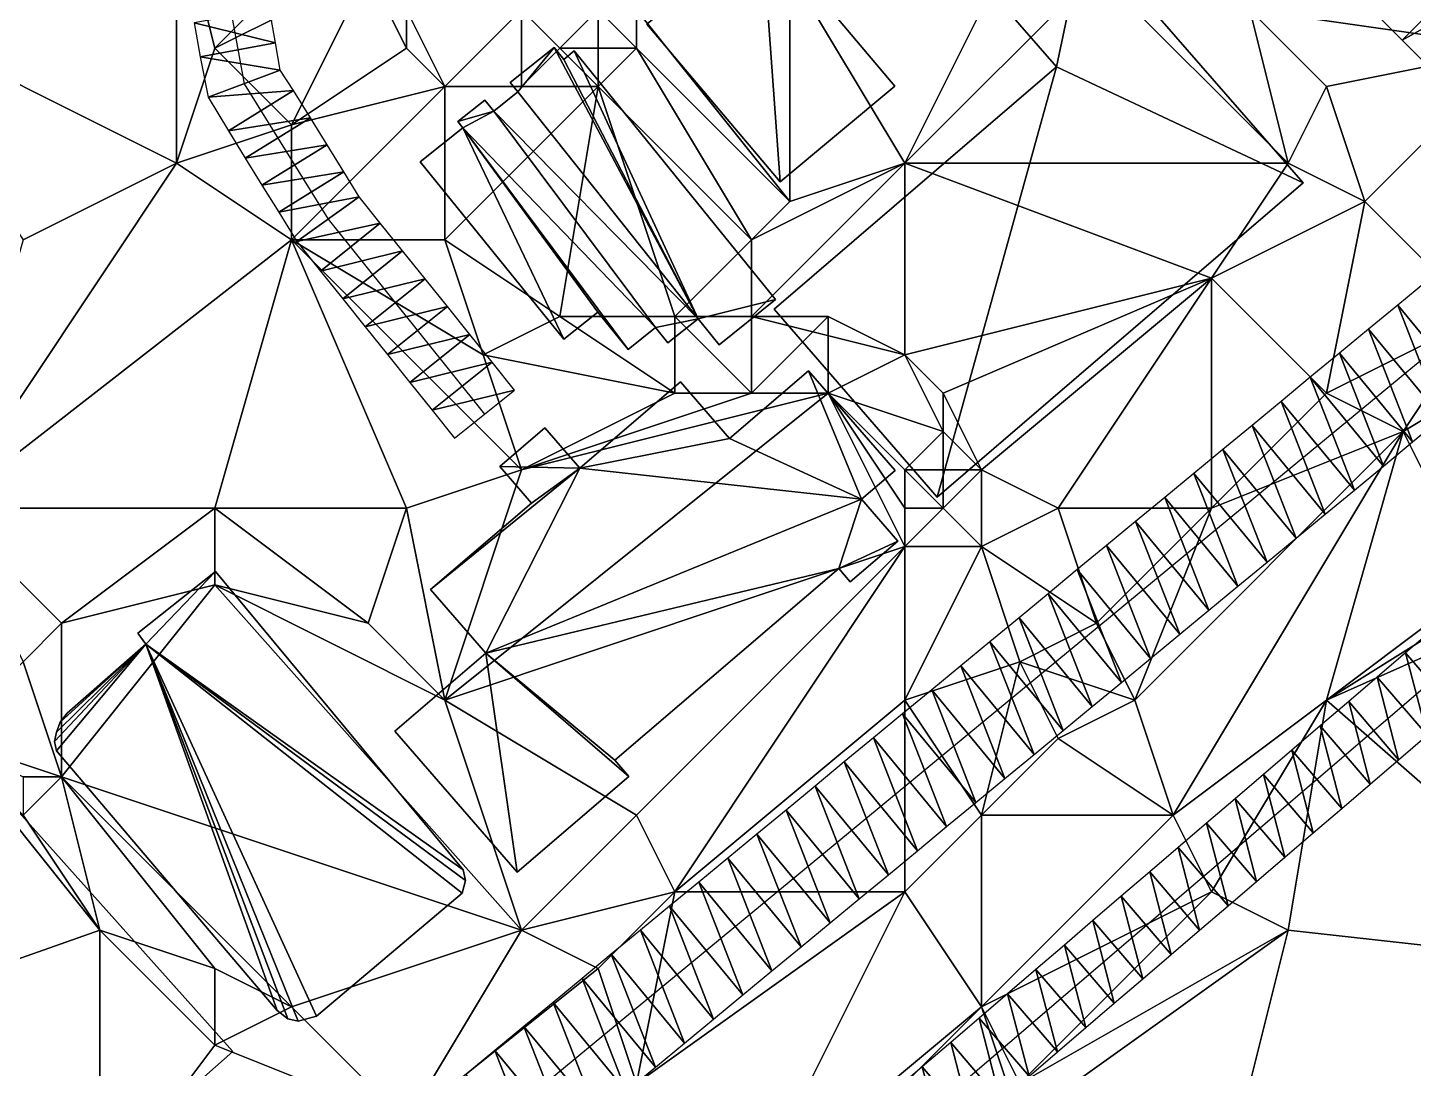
# Model space of a CAD drawing. Header units: metres. Extents: x -1103 to 901, y -902 to 905.
# Drawn here: x -559.8 to -487.5, y 138.8 to 193.1 of the extents above; entities that cross this region are included whole.
import ezdxf

# ---------------------------------------------------------------- set-up
doc = ezdxf.new("R2010")
doc.units = ezdxf.units.M
for name, color, linetype in [('OSM_BUILDING_FOOTPRINTS', 7, 'CONTINUOUS'), ('OSM_BUILDING_ROOFS', 1, 'CONTINUOUS'), ('OSM_BUILDING_WALLS', 8, 'CONTINUOUS'), ('OSM_ROAD_AXES', 2, 'CONTINUOUS'), ('OSM_ROAD_SURFACE', 9, 'CONTINUOUS'), ('OSM_TERRAIN', 3, 'CONTINUOUS')]:
    doc.layers.add(name, color=color, linetype=linetype)

msp = doc.modelspace()

# ---------------------------------------------------------------- linework, layer by layer
at = {"layer": 'OSM_BUILDING_FOOTPRINTS'}
for points in [[(-527.452, 193.253, 14.269), (-521.461, 198.241, 14.269), (-514.519, 190.024, 14.269), (-520.499, 185.025, 14.269), (-527.452, 193.253, 14.269)], [(-520.82, 178.379, 13.733), (-506.096, 191.02, 13.733), (-508.959, 194.315, 13.733), (-504.604, 198.053, 13.733), (-493.219, 184.97, 13.733), (-512.308, 168.581, 13.733), (-520.82, 178.379, 13.733)], [(-539.28, 186.076, 14.245), (-537.058, 187.845, 14.245), (-537.312, 188.166, 14.245), (-535.908, 189.294, 14.245), (-535.444, 188.708, 14.245), (-534.184, 189.714, 14.245), (-534.582, 190.201, 14.245), (-532.294, 192.026, 14.245), (-531.796, 191.406, 14.245), (-531.244, 191.86, 14.245), (-520.742, 178.888, 14.245), (-523.694, 176.521, 14.245), (-524.788, 177.881, 14.245), (-526.358, 176.632, 14.245), (-526.999, 177.428, 14.245), (-528.436, 176.278, 14.245), (-530.017, 178.224, 14.245), (-531.785, 176.82, 14.245), (-539.28, 186.076, 14.245)], [(-523.141, 171.644, 15.931), (-519.018, 175.172, 15.931), (-514.508, 169.974, 15.931), (-516.255, 168.47, 15.931), (-514.364, 166.292, 15.931), (-516.851, 164.168, 15.931), (-517.448, 164.865, 15.931), (-529.121, 154.856, 15.931), (-528.391, 154.016, 15.931), (-534.217, 149.017, 15.931), (-540.606, 156.371, 15.931), (-535.853, 160.452, 15.931), (-538.738, 163.77, 15.931), (-533.476, 168.271, 15.931), (-535.134, 170.184, 15.931), (-532.78, 172.197, 15.931), (-530.956, 170.096, 15.931), (-525.706, 174.597, 15.931), (-523.141, 171.644, 15.931)], [(-553.594, 160.917, 15.93), (-554.014, 161.492, 15.93), (-549.957, 164.71, 15.93), (-537.046, 149.15, 15.93), (-536.925, 148.586, 15.93), (-537.091, 147.933, 15.93), (-544.696, 141.508, 15.93), (-545.646, 141.243, 15.93), (-546.188, 141.364, 15.93), (-546.752, 141.807, 15.93), (-558.248, 155.354, 15.93), (-558.369, 155.829, 15.93), (-558.259, 156.316, 15.93), (-558.071, 156.847, 15.93), (-557.706, 157.322, 15.93), (-553.594, 160.917, 15.93)], [(-587.352, 132.904, 14.427), (-562.592, 154.779, 14.427), (-549.051, 139.661, 14.427), (-573.811, 117.786, 14.427), (-587.352, 132.904, 14.427)]]:
    msp.add_polyline3d(points, close=True, dxfattribs=at)
at = {"layer": 'OSM_BUILDING_ROOFS'}
for points in [[(-521.461, 198.241, 19.469), (-527.452, 193.253, 19.469), (-520.499, 185.025, 19.469)], [(-521.461, 198.241, 19.469), (-520.499, 185.025, 19.469), (-514.519, 190.024, 19.469)], [(-506.096, 191.02, 31.733), (-504.604, 198.053, 31.733), (-508.959, 194.315, 31.733)], [(-506.096, 191.02, 31.733), (-493.219, 184.97, 31.733), (-504.604, 198.053, 31.733)], [(-532.294, 192.026, 29.045), (-534.582, 190.201, 29.045), (-534.184, 189.714, 29.045)], [(-524.788, 177.881, 29.045), (-532.294, 192.026, 29.045), (-534.184, 189.714, 29.045)], [(-524.788, 177.881, 29.045), (-531.796, 191.406, 29.045), (-532.294, 192.026, 29.045)], [(-524.788, 177.881, 29.045), (-531.244, 191.86, 29.045), (-531.796, 191.406, 29.045)], [(-524.788, 177.881, 29.045), (-520.742, 178.888, 29.045), (-531.244, 191.86, 29.045)], [(-506.096, 191.02, 31.733), (-520.82, 178.379, 31.733), (-512.308, 168.581, 31.733)], [(-506.096, 191.02, 31.733), (-512.308, 168.581, 31.733), (-493.219, 184.97, 31.733)], [(-524.788, 177.881, 29.045), (-534.184, 189.714, 29.045), (-535.444, 188.708, 29.045)], [(-535.444, 188.708, 29.045), (-535.908, 189.294, 29.045), (-537.312, 188.166, 29.045)], [(-535.444, 188.708, 29.045), (-537.312, 188.166, 29.045), (-537.058, 187.845, 29.045)], [(-535.444, 188.708, 29.045), (-537.058, 187.845, 29.045), (-526.999, 177.428, 29.045)], [(-535.444, 188.708, 29.045), (-526.999, 177.428, 29.045), (-524.788, 177.881, 29.045)], [(-537.058, 187.845, 29.045), (-539.28, 186.076, 29.045), (-531.785, 176.82, 29.045)], [(-537.058, 187.845, 29.045), (-531.785, 176.82, 29.045), (-530.017, 178.224, 29.045)], [(-537.058, 187.845, 29.045), (-530.017, 178.224, 29.045), (-528.436, 176.278, 29.045)], [(-537.058, 187.845, 29.045), (-528.436, 176.278, 29.045), (-526.999, 177.428, 29.045)], [(-524.788, 177.881, 29.045), (-523.694, 176.521, 29.045), (-520.742, 178.888, 29.045)], [(-526.999, 177.428, 29.045), (-526.358, 176.632, 29.045), (-524.788, 177.881, 29.045)], [(-516.255, 168.47, 24.331), (-519.018, 175.172, 24.331), (-523.141, 171.644, 24.331)], [(-516.255, 168.47, 24.331), (-514.508, 169.974, 24.331), (-519.018, 175.172, 24.331)], [(-523.141, 171.644, 24.331), (-525.706, 174.597, 24.331), (-530.956, 170.096, 24.331)], [(-530.956, 170.096, 24.331), (-532.78, 172.197, 24.331), (-535.134, 170.184, 24.331)], [(-516.255, 168.47, 24.331), (-523.141, 171.644, 24.331), (-530.956, 170.096, 24.331)], [(-530.956, 170.096, 24.331), (-533.476, 168.271, 24.331), (-538.738, 163.77, 24.331)], [(-530.956, 170.096, 24.331), (-538.738, 163.77, 24.331), (-535.853, 160.452, 24.331)], [(-516.255, 168.47, 24.331), (-530.956, 170.096, 24.331), (-535.853, 160.452, 24.331)], [(-530.956, 170.096, 24.331), (-535.134, 170.184, 24.331), (-533.476, 168.271, 24.331)], [(-516.255, 168.47, 24.331), (-535.853, 160.452, 24.331), (-517.448, 164.865, 24.331)], [(-517.448, 164.865, 24.331), (-514.364, 166.292, 24.331), (-516.255, 168.47, 24.331)], [(-517.448, 164.865, 24.331), (-516.851, 164.168, 24.331), (-514.364, 166.292, 24.331)], [(-535.853, 160.452, 24.331), (-529.121, 154.856, 24.331), (-517.448, 164.865, 24.331)], [(-553.594, 160.917, 24.33), (-549.957, 164.71, 24.33), (-554.014, 161.492, 24.33)], [(-553.594, 160.917, 24.33), (-537.046, 149.15, 24.33), (-549.957, 164.71, 24.33)], [(-553.594, 160.917, 24.33), (-558.259, 156.316, 24.33), (-558.369, 155.829, 24.33)], [(-553.594, 160.917, 24.33), (-558.369, 155.829, 24.33), (-558.248, 155.354, 24.33)], [(-553.594, 160.917, 24.33), (-558.071, 156.847, 24.33), (-558.259, 156.316, 24.33)], [(-553.594, 160.917, 24.33), (-558.248, 155.354, 24.33), (-546.752, 141.807, 24.33)], [(-553.594, 160.917, 24.33), (-557.706, 157.322, 24.33), (-558.071, 156.847, 24.33)], [(-553.594, 160.917, 24.33), (-546.752, 141.807, 24.33), (-546.188, 141.364, 24.33)], [(-553.594, 160.917, 24.33), (-546.188, 141.364, 24.33), (-545.646, 141.243, 24.33)], [(-553.594, 160.917, 24.33), (-545.646, 141.243, 24.33), (-544.696, 141.508, 24.33)], [(-553.594, 160.917, 24.33), (-544.696, 141.508, 24.33), (-537.091, 147.933, 24.33)], [(-553.594, 160.917, 24.33), (-537.091, 147.933, 24.33), (-536.925, 148.586, 24.33)], [(-553.594, 160.917, 24.33), (-536.925, 148.586, 24.33), (-537.046, 149.15, 24.33)], [(-535.853, 160.452, 24.331), (-540.606, 156.371, 24.331), (-534.217, 149.017, 24.331)], [(-535.853, 160.452, 24.331), (-534.217, 149.017, 24.331), (-528.391, 154.016, 24.331)], [(-535.853, 160.452, 24.331), (-528.391, 154.016, 24.331), (-529.121, 154.856, 24.331)], [(-562.592, 154.779, 26.027), (-573.811, 117.786, 26.027), (-549.051, 139.661, 26.027)], [(-442.305, 147.392, 20.353), (-522.952, 78.196, 20.353), (-514.794, 68.818, 20.353)], [(-442.305, 147.392, 20.353), (-514.794, 68.818, 20.353), (-482.96, 96.123, 20.353)]]:
    msp.add_3dface(points, dxfattribs=at)
at = {"layer": 'OSM_BUILDING_WALLS'}
for points in [[(-514.519, 190.024, 14.269), (-521.461, 198.241, 14.269), (-521.461, 198.241, 19.469)], [(-514.519, 190.024, 14.269), (-521.461, 198.241, 19.469), (-514.519, 190.024, 19.469)], [(-493.219, 184.97, 13.733), (-504.604, 198.053, 13.733), (-504.604, 198.053, 31.733)], [(-493.219, 184.97, 13.733), (-504.604, 198.053, 31.733), (-493.219, 184.97, 31.733)], [(-508.959, 194.315, 13.733), (-506.096, 191.02, 13.733), (-506.096, 191.02, 31.733)], [(-508.959, 194.315, 13.733), (-506.096, 191.02, 31.733), (-508.959, 194.315, 31.733)], [(-527.452, 193.253, 14.269), (-520.499, 185.025, 14.269), (-520.499, 185.025, 19.469)], [(-527.452, 193.253, 14.269), (-520.499, 185.025, 19.469), (-527.452, 193.253, 19.469)], [(-532.294, 192.026, 14.245), (-534.582, 190.201, 14.245), (-534.582, 190.201, 29.045)], [(-532.294, 192.026, 14.245), (-534.582, 190.201, 29.045), (-532.294, 192.026, 29.045)], [(-531.796, 191.406, 14.245), (-532.294, 192.026, 14.245), (-532.294, 192.026, 29.045)], [(-531.796, 191.406, 14.245), (-532.294, 192.026, 29.045), (-531.796, 191.406, 29.045)], [(-531.244, 191.86, 14.245), (-531.796, 191.406, 14.245), (-531.796, 191.406, 29.045)], [(-531.244, 191.86, 14.245), (-531.796, 191.406, 29.045), (-531.244, 191.86, 29.045)], [(-520.742, 178.888, 14.245), (-531.244, 191.86, 14.245), (-531.244, 191.86, 29.045)], [(-520.742, 178.888, 14.245), (-531.244, 191.86, 29.045), (-520.742, 178.888, 29.045)], [(-506.096, 191.02, 13.733), (-520.82, 178.379, 13.733), (-520.82, 178.379, 31.733)], [(-506.096, 191.02, 13.733), (-520.82, 178.379, 31.733), (-506.096, 191.02, 31.733)], [(-534.582, 190.201, 14.245), (-534.184, 189.714, 14.245), (-534.184, 189.714, 29.045)], [(-534.582, 190.201, 14.245), (-534.184, 189.714, 29.045), (-534.582, 190.201, 29.045)], [(-534.184, 189.714, 14.245), (-535.444, 188.708, 14.245), (-535.444, 188.708, 29.045)], [(-534.184, 189.714, 14.245), (-535.444, 188.708, 29.045), (-534.184, 189.714, 29.045)], [(-520.499, 185.025, 14.269), (-514.519, 190.024, 14.269), (-514.519, 190.024, 19.469)], [(-520.499, 185.025, 14.269), (-514.519, 190.024, 19.469), (-520.499, 185.025, 19.469)], [(-535.908, 189.294, 14.245), (-537.312, 188.166, 14.245), (-537.312, 188.166, 29.045)], [(-535.908, 189.294, 14.245), (-537.312, 188.166, 29.045), (-535.908, 189.294, 29.045)], [(-535.444, 188.708, 14.245), (-535.908, 189.294, 14.245), (-535.908, 189.294, 29.045)], [(-535.444, 188.708, 14.245), (-535.908, 189.294, 29.045), (-535.444, 188.708, 29.045)], [(-537.312, 188.166, 14.245), (-537.058, 187.845, 14.245), (-537.058, 187.845, 29.045)], [(-537.312, 188.166, 14.245), (-537.058, 187.845, 29.045), (-537.312, 188.166, 29.045)], [(-537.058, 187.845, 14.245), (-539.28, 186.076, 14.245), (-539.28, 186.076, 29.045)], [(-537.058, 187.845, 14.245), (-539.28, 186.076, 29.045), (-537.058, 187.845, 29.045)], [(-539.28, 186.076, 14.245), (-531.785, 176.82, 14.245), (-531.785, 176.82, 29.045)], [(-539.28, 186.076, 14.245), (-531.785, 176.82, 29.045), (-539.28, 186.076, 29.045)], [(-512.308, 168.581, 13.733), (-493.219, 184.97, 13.733), (-493.219, 184.97, 31.733)], [(-512.308, 168.581, 13.733), (-493.219, 184.97, 31.733), (-512.308, 168.581, 31.733)], [(-523.694, 176.521, 14.245), (-520.742, 178.888, 14.245), (-520.742, 178.888, 29.045)], [(-523.694, 176.521, 14.245), (-520.742, 178.888, 29.045), (-523.694, 176.521, 29.045)], [(-531.785, 176.82, 14.245), (-530.017, 178.224, 14.245), (-530.017, 178.224, 29.045)], [(-531.785, 176.82, 14.245), (-530.017, 178.224, 29.045), (-531.785, 176.82, 29.045)], [(-530.017, 178.224, 14.245), (-528.436, 176.278, 14.245), (-528.436, 176.278, 29.045)], [(-530.017, 178.224, 14.245), (-528.436, 176.278, 29.045), (-530.017, 178.224, 29.045)], [(-526.358, 176.632, 14.245), (-524.788, 177.881, 14.245), (-524.788, 177.881, 29.045)], [(-526.358, 176.632, 14.245), (-524.788, 177.881, 29.045), (-526.358, 176.632, 29.045)], [(-524.788, 177.881, 14.245), (-523.694, 176.521, 14.245), (-523.694, 176.521, 29.045)], [(-524.788, 177.881, 14.245), (-523.694, 176.521, 29.045), (-524.788, 177.881, 29.045)], [(-520.82, 178.379, 13.733), (-512.308, 168.581, 13.733), (-512.308, 168.581, 31.733)], [(-520.82, 178.379, 13.733), (-512.308, 168.581, 31.733), (-520.82, 178.379, 31.733)], [(-528.436, 176.278, 14.245), (-526.999, 177.428, 14.245), (-526.999, 177.428, 29.045)], [(-528.436, 176.278, 14.245), (-526.999, 177.428, 29.045), (-528.436, 176.278, 29.045)], [(-526.999, 177.428, 14.245), (-526.358, 176.632, 14.245), (-526.358, 176.632, 29.045)], [(-526.999, 177.428, 14.245), (-526.358, 176.632, 29.045), (-526.999, 177.428, 29.045)], [(-519.018, 175.172, 15.931), (-523.141, 171.644, 15.931), (-523.141, 171.644, 24.331)], [(-519.018, 175.172, 15.931), (-523.141, 171.644, 24.331), (-519.018, 175.172, 24.331)], [(-514.508, 169.974, 15.931), (-519.018, 175.172, 15.931), (-519.018, 175.172, 24.331)], [(-514.508, 169.974, 15.931), (-519.018, 175.172, 24.331), (-514.508, 169.974, 24.331)], [(-525.706, 174.597, 15.931), (-530.956, 170.096, 15.931), (-530.956, 170.096, 24.331)], [(-525.706, 174.597, 15.931), (-530.956, 170.096, 24.331), (-525.706, 174.597, 24.331)], [(-523.141, 171.644, 15.931), (-525.706, 174.597, 15.931), (-525.706, 174.597, 24.331)], [(-523.141, 171.644, 15.931), (-525.706, 174.597, 24.331), (-523.141, 171.644, 24.331)], [(-532.78, 172.197, 15.931), (-535.134, 170.184, 15.931), (-535.134, 170.184, 24.331)], [(-532.78, 172.197, 15.931), (-535.134, 170.184, 24.331), (-532.78, 172.197, 24.331)], [(-530.956, 170.096, 15.931), (-532.78, 172.197, 15.931), (-532.78, 172.197, 24.331)], [(-530.956, 170.096, 15.931), (-532.78, 172.197, 24.331), (-530.956, 170.096, 24.331)], [(-535.134, 170.184, 15.931), (-533.476, 168.271, 15.931), (-533.476, 168.271, 24.331)], [(-535.134, 170.184, 15.931), (-533.476, 168.271, 24.331), (-535.134, 170.184, 24.331)], [(-516.255, 168.47, 15.931), (-514.508, 169.974, 15.931), (-514.508, 169.974, 24.331)], [(-516.255, 168.47, 15.931), (-514.508, 169.974, 24.331), (-516.255, 168.47, 24.331)], [(-514.364, 166.292, 15.931), (-516.255, 168.47, 15.931), (-516.255, 168.47, 24.331)], [(-514.364, 166.292, 15.931), (-516.255, 168.47, 24.331), (-514.364, 166.292, 24.331)], [(-533.476, 168.271, 15.931), (-538.738, 163.77, 15.931), (-538.738, 163.77, 24.331)], [(-533.476, 168.271, 15.931), (-538.738, 163.77, 24.331), (-533.476, 168.271, 24.331)], [(-516.851, 164.168, 15.931), (-514.364, 166.292, 15.931), (-514.364, 166.292, 24.331)], [(-516.851, 164.168, 15.931), (-514.364, 166.292, 24.331), (-516.851, 164.168, 24.331)], [(-529.121, 154.856, 15.931), (-517.448, 164.865, 15.931), (-517.448, 164.865, 24.331)], [(-529.121, 154.856, 15.931), (-517.448, 164.865, 24.331), (-529.121, 154.856, 24.331)], [(-517.448, 164.865, 15.931), (-516.851, 164.168, 15.931), (-516.851, 164.168, 24.331)], [(-517.448, 164.865, 15.931), (-516.851, 164.168, 24.331), (-517.448, 164.865, 24.331)], [(-549.957, 164.71, 15.93), (-554.014, 161.492, 15.93), (-554.014, 161.492, 24.33)], [(-549.957, 164.71, 15.93), (-554.014, 161.492, 24.33), (-549.957, 164.71, 24.33)], [(-537.046, 149.15, 15.93), (-549.957, 164.71, 15.93), (-549.957, 164.71, 24.33)], [(-537.046, 149.15, 15.93), (-549.957, 164.71, 24.33), (-537.046, 149.15, 24.33)], [(-538.738, 163.77, 15.931), (-535.853, 160.452, 15.931), (-535.853, 160.452, 24.331)], [(-538.738, 163.77, 15.931), (-535.853, 160.452, 24.331), (-538.738, 163.77, 24.331)], [(-554.014, 161.492, 15.93), (-553.594, 160.917, 15.93), (-553.594, 160.917, 24.33)], [(-554.014, 161.492, 15.93), (-553.594, 160.917, 24.33), (-554.014, 161.492, 24.33)], [(-553.594, 160.917, 15.93), (-557.706, 157.322, 15.93), (-557.706, 157.322, 24.33)], [(-553.594, 160.917, 15.93), (-557.706, 157.322, 24.33), (-553.594, 160.917, 24.33)], [(-535.853, 160.452, 15.931), (-540.606, 156.371, 15.931), (-540.606, 156.371, 24.331)], [(-535.853, 160.452, 15.931), (-540.606, 156.371, 24.331), (-535.853, 160.452, 24.331)], [(-557.706, 157.322, 15.93), (-558.071, 156.847, 15.93), (-558.071, 156.847, 24.33)], [(-557.706, 157.322, 15.93), (-558.071, 156.847, 24.33), (-557.706, 157.322, 24.33)], [(-558.259, 156.316, 15.93), (-558.369, 155.829, 15.93), (-558.369, 155.829, 24.33)], [(-558.259, 156.316, 15.93), (-558.369, 155.829, 24.33), (-558.259, 156.316, 24.33)], [(-558.071, 156.847, 15.93), (-558.259, 156.316, 15.93), (-558.259, 156.316, 24.33)], [(-558.071, 156.847, 15.93), (-558.259, 156.316, 24.33), (-558.071, 156.847, 24.33)], [(-540.606, 156.371, 15.931), (-534.217, 149.017, 15.931), (-534.217, 149.017, 24.331)], [(-540.606, 156.371, 15.931), (-534.217, 149.017, 24.331), (-540.606, 156.371, 24.331)], [(-558.369, 155.829, 15.93), (-558.248, 155.354, 15.93), (-558.248, 155.354, 24.33)], [(-558.369, 155.829, 15.93), (-558.248, 155.354, 24.33), (-558.369, 155.829, 24.33)], [(-549.051, 139.661, 14.427), (-562.592, 154.779, 14.427), (-562.592, 154.779, 26.027)], [(-549.051, 139.661, 14.427), (-562.592, 154.779, 26.027), (-549.051, 139.661, 26.027)], [(-558.248, 155.354, 15.93), (-546.752, 141.807, 15.93), (-546.752, 141.807, 24.33)], [(-558.248, 155.354, 15.93), (-546.752, 141.807, 24.33), (-558.248, 155.354, 24.33)], [(-528.391, 154.016, 15.931), (-529.121, 154.856, 15.931), (-529.121, 154.856, 24.331)], [(-528.391, 154.016, 15.931), (-529.121, 154.856, 24.331), (-528.391, 154.016, 24.331)], [(-534.217, 149.017, 15.931), (-528.391, 154.016, 15.931), (-528.391, 154.016, 24.331)], [(-534.217, 149.017, 15.931), (-528.391, 154.016, 24.331), (-534.217, 149.017, 24.331)], [(-536.925, 148.586, 15.93), (-537.046, 149.15, 15.93), (-537.046, 149.15, 24.33)], [(-536.925, 148.586, 15.93), (-537.046, 149.15, 24.33), (-536.925, 148.586, 24.33)], [(-537.091, 147.933, 15.93), (-536.925, 148.586, 15.93), (-536.925, 148.586, 24.33)], [(-537.091, 147.933, 15.93), (-536.925, 148.586, 24.33), (-537.091, 147.933, 24.33)], [(-544.696, 141.508, 15.93), (-537.091, 147.933, 15.93), (-537.091, 147.933, 24.33)], [(-544.696, 141.508, 15.93), (-537.091, 147.933, 24.33), (-544.696, 141.508, 24.33)], [(-442.305, 147.392, 11.953), (-522.952, 78.196, 11.953), (-522.952, 78.196, 20.353)], [(-442.305, 147.392, 11.953), (-522.952, 78.196, 20.353), (-442.305, 147.392, 20.353)], [(-546.752, 141.807, 15.93), (-546.188, 141.364, 15.93), (-546.188, 141.364, 24.33)], [(-546.752, 141.807, 15.93), (-546.188, 141.364, 24.33), (-546.752, 141.807, 24.33)], [(-546.188, 141.364, 15.93), (-545.646, 141.243, 15.93), (-545.646, 141.243, 24.33)], [(-546.188, 141.364, 15.93), (-545.646, 141.243, 24.33), (-546.188, 141.364, 24.33)], [(-545.646, 141.243, 15.93), (-544.696, 141.508, 15.93), (-544.696, 141.508, 24.33)], [(-545.646, 141.243, 15.93), (-544.696, 141.508, 24.33), (-545.646, 141.243, 24.33)], [(-573.811, 117.786, 14.427), (-549.051, 139.661, 14.427), (-549.051, 139.661, 26.027)], [(-573.811, 117.786, 14.427), (-549.051, 139.661, 26.027), (-573.811, 117.786, 26.027)]]:
    msp.add_3dface(points, dxfattribs=at)
at = {"layer": 'OSM_ROAD_AXES'}
for points in [[(-361.459, 281.704, 11.575), (-475.743, 185.059, 13.242), (-568.428, 108.563, 15.081), (-658.459, 30.519, 14.781), (-712.633, -16.991, 17.947), (-735.857, -37.053, 19.852), (-738.543, -38.988, 20.274), (-740.676, -40.835, 20.932), (-812.988, -100.179, 24.888), (-836.908, -123.458, 22.18), (-868.952, -154.745, 17.428), (-897.758, -186.208, 15.969), (-899.913, -187.933, 15.965)], [(-561.354, 216.09, 12.293), (-550.09, 198.982, 14.55), (-548.465, 190.146, 15.912), (-544.088, 183.079, 17.354), (-535.93, 172.916, 18.143)], [(-545.944, 107.977, 15.06), (-511.789, 137.35, 15.744), (-476.196, 167.84, 13.299), (-473.897, 168.061, 13.085), (-472.117, 166.657, 13.083), (-461.074, 157.533, 13.336), (-459.737, 155.399, 13.435)]]:
    msp.add_polyline3d(points, dxfattribs=at)
at = {"layer": 'OSM_ROAD_SURFACE'}
for points in [[(-483.113, 197.37, 14.33), (-489.467, 193.823, 14.515), (-488.061, 192.418, 14.427)], [(-481.707, 195.965, 14.195), (-483.113, 197.37, 14.33), (-488.061, 192.418, 14.427)], [(-481.707, 195.965, 14.195), (-488.061, 192.418, 14.427), (-486.654, 191.013, 14.317)], [(-551.082, 193.318, 15.401), (-546.823, 192.274, 15.706), (-547.148, 194.042, 15.423)], [(-551.082, 193.318, 15.401), (-550.757, 191.551, 15.671), (-546.823, 192.274, 15.706)], [(-550.757, 191.551, 15.671), (-546.594, 190.852, 15.945), (-546.823, 192.274, 15.706)], [(-550.757, 191.551, 15.671), (-550.337, 189.439, 16.027), (-546.594, 190.852, 15.945)], [(-550.337, 189.439, 16.027), (-545.89, 189.785, 16.153), (-546.594, 190.852, 15.945)], [(-550.337, 189.439, 16.027), (-549.29, 187.679, 16.38), (-545.89, 189.785, 16.153)], [(-549.29, 187.679, 16.38), (-545.014, 188.372, 16.493), (-545.89, 189.785, 16.153)], [(-549.29, 187.679, 16.38), (-548.415, 186.266, 16.645), (-545.014, 188.372, 16.493)], [(-548.415, 186.266, 16.645), (-544.139, 186.959, 16.852), (-545.014, 188.372, 16.493)], [(-548.415, 186.266, 16.645), (-547.539, 184.852, 16.896), (-544.139, 186.959, 16.852)], [(-547.539, 184.852, 16.896), (-543.263, 185.545, 17.198), (-544.139, 186.959, 16.852)], [(-547.539, 184.852, 16.896), (-546.664, 183.439, 17.146), (-543.263, 185.545, 17.198)], [(-546.664, 183.439, 17.146), (-542.459, 184.239, 17.396), (-543.263, 185.545, 17.198)], [(-546.664, 183.439, 17.146), (-545.717, 181.919, 17.412), (-542.459, 184.239, 17.396)], [(-545.717, 181.919, 17.412), (-541.363, 182.879, 17.535), (-542.459, 184.239, 17.396)], [(-545.717, 181.919, 17.412), (-544.482, 180.375, 17.526), (-541.363, 182.879, 17.535)], [(-544.482, 180.375, 17.526), (-540.198, 181.427, 17.683), (-541.363, 182.879, 17.535)], [(-544.482, 180.375, 17.526), (-543.317, 178.923, 17.651), (-540.198, 181.427, 17.683)], [(-543.317, 178.923, 17.651), (-539.032, 179.975, 17.832), (-540.198, 181.427, 17.683)], [(-543.317, 178.923, 17.651), (-542.152, 177.471, 17.776), (-539.032, 179.975, 17.832)], [(-542.152, 177.471, 17.776), (-537.867, 178.523, 17.98), (-539.032, 179.975, 17.832)], [(-486.769, 179.849, 14.286), (-488.288, 178.595, 14.41), (-484.469, 173.967, 14.261)], [(-488.288, 178.595, 14.41), (-489.808, 177.341, 14.534), (-485.988, 172.713, 14.409)], [(-488.288, 178.595, 14.41), (-485.988, 172.713, 14.409), (-484.469, 173.967, 14.261)], [(-542.152, 177.471, 17.776), (-540.986, 176.019, 17.902), (-537.867, 178.523, 17.98)], [(-540.986, 176.019, 17.902), (-536.701, 177.071, 18.129), (-537.867, 178.523, 17.98)], [(-489.808, 177.341, 14.534), (-491.327, 176.087, 14.658), (-487.508, 171.459, 14.556)], [(-489.808, 177.341, 14.534), (-487.508, 171.459, 14.556), (-485.988, 172.713, 14.409)], [(-540.986, 176.019, 17.902), (-539.821, 174.568, 18.027), (-536.701, 177.071, 18.129)], [(-539.821, 174.568, 18.027), (-535.536, 175.62, 18.241), (-536.701, 177.071, 18.129)], [(-491.327, 176.087, 14.658), (-492.847, 174.832, 14.842), (-489.027, 170.205, 14.712)], [(-491.327, 176.087, 14.658), (-489.027, 170.205, 14.712), (-487.508, 171.459, 14.556)], [(-539.821, 174.568, 18.027), (-538.655, 173.116, 18.152), (-535.536, 175.62, 18.241)], [(-538.655, 173.116, 18.152), (-534.371, 174.168, 18.269), (-535.536, 175.62, 18.241)], [(-492.847, 174.832, 14.842), (-494.366, 173.578, 15.05), (-490.547, 168.951, 14.928)], [(-492.847, 174.832, 14.842), (-490.547, 168.951, 14.928), (-489.027, 170.205, 14.712)], [(-538.655, 173.116, 18.152), (-537.49, 171.664, 18.278), (-534.371, 174.168, 18.269)], [(-494.366, 173.578, 15.05), (-495.885, 172.324, 15.258), (-492.066, 167.697, 15.147)], [(-494.366, 173.578, 15.05), (-492.066, 167.697, 15.147), (-490.547, 168.951, 14.928)], [(-495.885, 172.324, 15.258), (-497.405, 171.07, 15.466), (-493.586, 166.443, 15.362)], [(-495.885, 172.324, 15.258), (-493.586, 166.443, 15.362), (-492.066, 167.697, 15.147)], [(-497.405, 171.07, 15.466), (-498.924, 169.816, 15.674), (-495.105, 165.189, 15.538)], [(-497.405, 171.07, 15.466), (-495.105, 165.189, 15.538), (-493.586, 166.443, 15.362)], [(-498.924, 169.816, 15.674), (-500.444, 168.562, 15.883), (-496.624, 163.935, 15.714)], [(-498.924, 169.816, 15.674), (-496.624, 163.935, 15.714), (-495.105, 165.189, 15.538)], [(-500.444, 168.562, 15.883), (-501.963, 167.308, 16.105), (-498.144, 162.681, 15.89)], [(-500.444, 168.562, 15.883), (-498.144, 162.681, 15.89), (-496.624, 163.935, 15.714)], [(-501.963, 167.308, 16.105), (-503.483, 166.054, 16.336), (-499.663, 161.427, 16.066)], [(-501.963, 167.308, 16.105), (-499.663, 161.427, 16.066), (-498.144, 162.681, 15.89)], [(-503.483, 166.054, 16.336), (-505.002, 164.8, 16.564), (-501.183, 160.173, 16.243)], [(-503.483, 166.054, 16.336), (-501.183, 160.173, 16.243), (-499.663, 161.427, 16.066)], [(-505.002, 164.8, 16.564), (-506.521, 163.546, 16.72), (-502.702, 158.919, 16.447)], [(-505.002, 164.8, 16.564), (-502.702, 158.919, 16.447), (-501.183, 160.173, 16.243)], [(-506.521, 163.546, 16.72), (-508.041, 162.292, 16.92), (-504.222, 157.665, 16.701)], [(-506.521, 163.546, 16.72), (-504.222, 157.665, 16.701), (-502.702, 158.919, 16.447)], [(-508.041, 162.292, 16.92), (-509.56, 161.038, 17.058), (-505.741, 156.411, 16.943)], [(-508.041, 162.292, 16.92), (-505.741, 156.411, 16.943), (-504.222, 157.665, 16.701)], [(-485.276, 157.428, 14.321), (-486.395, 161.737, 14.277), (-487.878, 160.466, 14.438)], [(-509.56, 161.038, 17.058), (-511.08, 159.784, 17.159), (-507.26, 155.157, 17.067)], [(-509.56, 161.038, 17.058), (-507.26, 155.157, 17.067), (-505.741, 156.411, 16.943)], [(-511.08, 159.784, 17.159), (-512.599, 158.53, 17.261), (-508.78, 153.903, 17.158)], [(-511.08, 159.784, 17.159), (-508.78, 153.903, 17.158), (-507.26, 155.157, 17.067)], [(-486.759, 156.158, 14.483), (-487.878, 160.466, 14.438), (-489.361, 159.196, 14.575)], [(-486.759, 156.158, 14.483), (-485.276, 157.428, 14.321), (-487.878, 160.466, 14.438)], [(-488.242, 154.888, 14.644), (-489.361, 159.196, 14.575), (-490.844, 157.925, 14.735)], [(-488.242, 154.888, 14.644), (-486.759, 156.158, 14.483), (-489.361, 159.196, 14.575)], [(-512.599, 158.53, 17.261), (-514.118, 157.276, 17.392), (-510.299, 152.649, 17.281)], [(-512.599, 158.53, 17.261), (-510.299, 152.649, 17.281), (-508.78, 153.903, 17.158)], [(-489.725, 153.617, 14.746), (-490.844, 157.925, 14.735), (-492.327, 156.655, 14.866)], [(-489.725, 153.617, 14.746), (-488.242, 154.888, 14.644), (-490.844, 157.925, 14.735)], [(-514.118, 157.276, 17.392), (-515.638, 156.022, 17.412), (-511.819, 151.395, 17.332)], [(-514.118, 157.276, 17.392), (-511.819, 151.395, 17.332), (-510.299, 152.649, 17.281)], [(-491.208, 152.347, 14.844), (-492.327, 156.655, 14.866), (-493.81, 155.385, 15.064)], [(-491.208, 152.347, 14.844), (-489.725, 153.617, 14.746), (-492.327, 156.655, 14.866)], [(-515.638, 156.022, 17.412), (-517.157, 154.768, 17.432), (-513.338, 150.14, 17.376)], [(-515.638, 156.022, 17.412), (-513.338, 150.14, 17.376), (-511.819, 151.395, 17.332)], [(-517.157, 154.768, 17.432), (-518.677, 153.514, 17.452), (-514.858, 148.886, 17.406)], [(-517.157, 154.768, 17.432), (-514.858, 148.886, 17.406), (-513.338, 150.14, 17.376)], [(-492.691, 151.076, 14.942), (-493.81, 155.385, 15.064), (-495.293, 154.114, 15.227)], [(-492.691, 151.076, 14.942), (-491.208, 152.347, 14.844), (-493.81, 155.385, 15.064)], [(-494.174, 149.806, 15.115), (-495.293, 154.114, 15.227), (-496.776, 152.844, 15.389)], [(-494.174, 149.806, 15.115), (-492.691, 151.076, 14.942), (-495.293, 154.114, 15.227)], [(-518.677, 153.514, 17.452), (-520.196, 152.26, 17.472), (-516.377, 147.632, 17.415)], [(-518.677, 153.514, 17.452), (-516.377, 147.632, 17.415), (-514.858, 148.886, 17.406)], [(-495.657, 148.535, 15.332), (-496.776, 152.844, 15.389), (-498.259, 151.573, 15.551)], [(-495.657, 148.535, 15.332), (-494.174, 149.806, 15.115), (-496.776, 152.844, 15.389)], [(-520.196, 152.26, 17.472), (-521.716, 151.006, 17.491), (-517.896, 146.378, 17.399)], [(-520.196, 152.26, 17.472), (-517.896, 146.378, 17.399), (-516.377, 147.632, 17.415)], [(-497.14, 147.265, 15.526), (-498.259, 151.573, 15.551), (-499.742, 150.303, 15.683)], [(-497.14, 147.265, 15.526), (-495.657, 148.535, 15.332), (-498.259, 151.573, 15.551)], [(-521.716, 151.006, 17.491), (-523.235, 149.752, 17.511), (-519.416, 145.124, 17.382)], [(-521.716, 151.006, 17.491), (-519.416, 145.124, 17.382), (-517.896, 146.378, 17.399)], [(-523.235, 149.752, 17.511), (-524.754, 148.498, 17.531), (-520.935, 143.87, 17.366)], [(-523.235, 149.752, 17.511), (-520.935, 143.87, 17.366), (-519.416, 145.124, 17.382)], [(-498.623, 145.995, 15.593), (-499.742, 150.303, 15.683), (-501.225, 149.032, 15.739)], [(-498.623, 145.995, 15.593), (-497.14, 147.265, 15.526), (-499.742, 150.303, 15.683)], [(-500.106, 144.724, 15.66), (-501.225, 149.032, 15.739), (-502.708, 147.762, 15.794)], [(-500.106, 144.724, 15.66), (-498.623, 145.995, 15.593), (-501.225, 149.032, 15.739)], [(-524.754, 148.498, 17.531), (-526.274, 147.244, 17.525), (-522.455, 142.616, 17.349)], [(-524.754, 148.498, 17.531), (-522.455, 142.616, 17.349), (-520.935, 143.87, 17.366)], [(-501.589, 143.454, 15.727), (-502.708, 147.762, 15.794), (-504.191, 146.492, 15.849)], [(-501.589, 143.454, 15.727), (-500.106, 144.724, 15.66), (-502.708, 147.762, 15.794)], [(-526.274, 147.244, 17.525), (-527.793, 145.99, 17.464), (-523.974, 141.362, 17.333)], [(-526.274, 147.244, 17.525), (-523.974, 141.362, 17.333), (-522.455, 142.616, 17.349)], [(-503.072, 142.183, 15.794), (-504.191, 146.492, 15.849), (-505.674, 145.221, 15.905)], [(-503.072, 142.183, 15.794), (-501.589, 143.454, 15.727), (-504.191, 146.492, 15.849)], [(-527.793, 145.99, 17.464), (-529.313, 144.736, 17.409), (-525.494, 140.108, 17.317)], [(-527.793, 145.99, 17.464), (-525.494, 140.108, 17.317), (-523.974, 141.362, 17.333)], [(-529.313, 144.736, 17.409), (-530.832, 143.482, 17.345), (-527.013, 138.854, 17.3)], [(-529.313, 144.736, 17.409), (-527.013, 138.854, 17.3), (-525.494, 140.108, 17.317)], [(-504.555, 140.913, 15.861), (-505.674, 145.221, 15.905), (-507.158, 143.951, 15.96)], [(-504.555, 140.913, 15.861), (-503.072, 142.183, 15.794), (-505.674, 145.221, 15.905)], [(-506.038, 139.643, 15.928), (-507.158, 143.951, 15.96), (-508.641, 142.68, 16.015)], [(-506.038, 139.643, 15.928), (-504.555, 140.913, 15.861), (-507.158, 143.951, 15.96)], [(-530.832, 143.482, 17.345), (-532.352, 142.228, 17.24), (-528.532, 137.6, 17.25)], [(-530.832, 143.482, 17.345), (-528.532, 137.6, 17.25), (-527.013, 138.854, 17.3)], [(-507.521, 138.372, 15.995), (-508.641, 142.68, 16.015), (-510.124, 141.41, 16.018)], [(-507.521, 138.372, 15.995), (-506.038, 139.643, 15.928), (-508.641, 142.68, 16.015)], [(-532.352, 142.228, 17.24), (-533.871, 140.974, 17.134), (-530.052, 136.346, 17.136)], [(-532.352, 142.228, 17.24), (-530.052, 136.346, 17.136), (-528.532, 137.6, 17.25)], [(-533.871, 140.974, 17.134), (-535.39, 139.72, 17.029), (-531.571, 135.092, 17.023)], [(-533.871, 140.974, 17.134), (-531.571, 135.092, 17.023), (-530.052, 136.346, 17.136)], [(-509.004, 137.102, 15.599), (-510.124, 141.41, 16.018), (-511.607, 140.14, 16.008)], [(-509.004, 137.102, 15.599), (-507.521, 138.372, 15.995), (-510.124, 141.41, 16.018)], [(-535.39, 139.72, 17.029), (-536.91, 138.466, 16.925), (-533.091, 133.838, 16.909)], [(-535.39, 139.72, 17.029), (-533.091, 133.838, 16.909), (-531.571, 135.092, 17.023)], [(-510.486, 135.833, 15.603), (-511.607, 140.14, 16.008), (-513.091, 138.868, 15.999)], [(-510.486, 135.833, 15.603), (-509.004, 137.102, 15.599), (-511.607, 140.14, 16.008)], [(-511.97, 134.557, 15.865), (-513.091, 138.868, 15.999), (-514.578, 137.59, 15.973)], [(-511.97, 134.557, 15.865), (-510.486, 135.833, 15.603), (-513.091, 138.868, 15.999)]]:
    msp.add_3dface(points, dxfattribs=at)
at = {"layer": 'OSM_TERRAIN'}
for points in [[(-568, 194, 14.078), (-552, 186, 16.542), (-552, 200, 14.317)], [(-552, 186, 16.542), (-550, 192, 15.527), (-552, 200, 14.317)], [(-550, 192, 15.527), (-544, 198, 14.977), (-552, 200, 14.317)], [(-496, 194, 15.168), (-482, 192, 13.752), (-496, 200, 14.834)], [(-496, 200, 14.834), (-482, 192, 13.752), (-486, 200, 14.61)], [(-550, 192, 15.527), (-542, 196, 15.324), (-544, 198, 14.977)], [(-550, 192, 15.527), (-546, 188, 16.382), (-542, 196, 15.324)], [(-546, 188, 16.382), (-540, 192, 16.287), (-542, 196, 15.324)], [(-540, 192, 16.287), (-540, 194, 15.656), (-542, 196, 15.324)], [(-520, 184, 16.65), (-520, 196, 16.417), (-528, 194, 16.404)], [(-520, 184, 16.65), (-514, 186, 16.42), (-520, 196, 16.417)], [(-514, 186, 16.42), (-510, 194, 16.118), (-520, 196, 16.417)], [(-514, 186, 16.42), (-504, 196, 16.234), (-510, 194, 16.118)], [(-514, 186, 16.42), (-494, 186, 16.208), (-504, 196, 16.234)], [(-494, 186, 16.208), (-496, 194, 15.168), (-504, 196, 16.234)], [(-568, 194, 14.078), (-560, 182, 16.176), (-552, 186, 16.542)], [(-540, 192, 16.287), (-538, 190, 17.15), (-540, 194, 15.656)], [(-538, 190, 17.15), (-534, 194, 13.502), (-540, 194, 15.656)], [(-538, 190, 17.15), (-534, 190, 17.193), (-534, 194, 13.502)], [(-534, 190, 17.193), (-532, 192, 16.471), (-534, 194, 13.502)], [(-532, 192, 16.471), (-530, 194, 15.703), (-534, 194, 13.502)], [(-532, 192, 16.471), (-530, 192, 17.042), (-530, 194, 15.703)], [(-530, 192, 17.042), (-528, 192, 16.576), (-530, 194, 15.703)], [(-528, 192, 16.576), (-528, 194, 16.404), (-530, 194, 15.703)], [(-528, 192, 16.576), (-520, 184, 16.65), (-528, 194, 16.404)], [(-494, 186, 16.208), (-492, 190, 14.853), (-496, 194, 15.168)], [(-492, 190, 14.853), (-482, 192, 13.752), (-496, 194, 15.168)], [(-552, 186, 16.542), (-546, 188, 16.382), (-550, 192, 15.527)], [(-546, 188, 16.382), (-538, 190, 17.15), (-540, 192, 16.287)], [(-534, 190, 17.193), (-530, 190, 17.534), (-532, 192, 16.471)], [(-530, 190, 17.534), (-530, 192, 17.042), (-532, 192, 16.471)], [(-522, 182, 17.23), (-528, 192, 16.576), (-530, 190, 17.534)], [(-530, 190, 17.534), (-528, 192, 16.576), (-530, 192, 17.042)], [(-522, 182, 17.23), (-520, 184, 16.65), (-528, 192, 16.576)], [(-490, 184, 14.889), (-482, 192, 13.752), (-492, 190, 14.853)], [(-490, 184, 14.889), (-484, 178, 13.774), (-482, 192, 13.752)], [(-546, 182, 17.345), (-538, 182, 17.688), (-538, 190, 17.15)], [(-546, 182, 17.345), (-538, 190, 17.15), (-546, 188, 16.382)], [(-538, 182, 17.688), (-530, 190, 17.534), (-538, 190, 17.15)], [(-538, 182, 17.688), (-532, 178, 17.534), (-530, 190, 17.534)], [(-538, 190, 17.15), (-530, 190, 17.534), (-534, 190, 17.193)], [(-532, 178, 17.534), (-526, 178, 17.643), (-530, 190, 17.534)], [(-526, 178, 17.643), (-522, 182, 17.23), (-530, 190, 17.534)], [(-494, 186, 16.208), (-490, 184, 14.889), (-492, 190, 14.853)], [(-552, 186, 16.542), (-546, 182, 17.345), (-546, 188, 16.382)], [(-564, 168, 17.178), (-552, 186, 16.542), (-560, 182, 16.176)], [(-564, 168, 17.178), (-546, 182, 17.345), (-552, 186, 16.542)], [(-522, 178, 16.636), (-514, 186, 16.42), (-522, 182, 17.23)], [(-522, 178, 16.636), (-514, 176, 16.234), (-514, 186, 16.42)], [(-522, 182, 17.23), (-514, 186, 16.42), (-520, 184, 16.65)], [(-514, 176, 16.234), (-498, 180, 16.116), (-514, 186, 16.42)], [(-498, 180, 16.116), (-494, 186, 16.208), (-514, 186, 16.42)], [(-498, 180, 16.116), (-490, 184, 14.889), (-494, 186, 16.208)], [(-498, 180, 16.116), (-492, 174, 14.575), (-490, 184, 14.889)], [(-492, 174, 14.575), (-484, 178, 13.774), (-490, 184, 14.889)], [(-564, 168, 17.178), (-550, 168, 18.544), (-546, 182, 17.345)], [(-550, 168, 18.544), (-540, 168, 18.778), (-546, 182, 17.345)], [(-540, 168, 18.778), (-534, 170, 18.279), (-546, 182, 17.345)], [(-534, 170, 18.279), (-536, 176, 18.182), (-546, 182, 17.345)], [(-536, 176, 18.182), (-538, 182, 17.688), (-546, 182, 17.345)], [(-536, 176, 18.182), (-532, 178, 17.534), (-538, 182, 17.688)], [(-522, 178, 16.636), (-522, 182, 17.23), (-526, 178, 17.643)], [(-512, 174, 16.234), (-498, 180, 16.116), (-514, 176, 16.234)], [(-510, 170, 16.352), (-498, 180, 16.116), (-512, 174, 16.234)], [(-510, 170, 16.352), (-506, 168, 16.861), (-498, 180, 16.116)], [(-506, 168, 16.861), (-498, 168, 15.328), (-498, 180, 16.116)], [(-498, 168, 15.328), (-492, 174, 14.575), (-498, 180, 16.116)], [(-536, 176, 18.182), (-526, 174, 18.285), (-532, 178, 17.534)], [(-526, 174, 18.285), (-526, 178, 17.643), (-532, 178, 17.534)], [(-526, 174, 18.285), (-522, 174, 18.16), (-526, 178, 17.643)], [(-522, 174, 18.16), (-522, 178, 16.636), (-526, 178, 17.643)], [(-522, 174, 18.16), (-518, 174, 18.285), (-518, 178, 16.744)], [(-522, 174, 18.16), (-518, 178, 16.744), (-522, 178, 16.636)], [(-518, 178, 16.744), (-514, 176, 16.234), (-522, 178, 16.636)], [(-518, 174, 18.285), (-514, 176, 16.234), (-518, 178, 16.744)], [(-488, 172, 14.575), (-484, 178, 13.774), (-492, 174, 14.575)], [(-484, 164, 13.93), (-478, 178, 13.554), (-488, 172, 14.575)], [(-488, 172, 14.575), (-478, 178, 13.554), (-484, 178, 13.774)], [(-536, 176, 18.182), (-534, 170, 18.279), (-526, 174, 18.285)], [(-518, 174, 18.285), (-512, 172, 16.632), (-514, 176, 16.234)], [(-512, 172, 16.632), (-512, 174, 16.234), (-514, 176, 16.234)], [(-538, 158, 18.285), (-514, 166, 18.206), (-518, 174, 18.285)], [(-538, 158, 18.285), (-518, 174, 18.285), (-534, 170, 18.279)], [(-534, 170, 18.279), (-522, 174, 18.16), (-526, 174, 18.285)], [(-534, 170, 18.279), (-518, 174, 18.285), (-522, 174, 18.16)], [(-514, 166, 18.206), (-514, 168, 17.814), (-518, 174, 18.285)], [(-518, 174, 18.285), (-514, 168, 17.814), (-514, 170, 18.042)], [(-514, 170, 18.042), (-512, 172, 16.632), (-518, 174, 18.285)], [(-512, 172, 16.632), (-510, 170, 16.352), (-512, 174, 16.234)], [(-498, 168, 15.328), (-488, 172, 14.575), (-492, 174, 14.575)], [(-514, 170, 18.042), (-512, 170, 16.999), (-512, 172, 16.632)], [(-512, 170, 16.999), (-510, 170, 16.352), (-512, 172, 16.632)], [(-500, 152, 15.612), (-488, 172, 14.575), (-502, 158, 16.429)], [(-502, 158, 16.429), (-488, 172, 14.575), (-498, 168, 15.328)], [(-500, 152, 15.612), (-492, 158, 14.772), (-488, 172, 14.575)], [(-492, 158, 14.772), (-484, 164, 13.93), (-488, 172, 14.575)], [(-538, 158, 18.285), (-534, 170, 18.279), (-540, 168, 18.778)], [(-514, 168, 17.814), (-512, 168, 16.963), (-514, 170, 18.042)], [(-512, 168, 16.963), (-512, 170, 16.999), (-514, 170, 18.042)], [(-512, 168, 16.963), (-510, 166, 17.344), (-510, 170, 16.352)], [(-512, 168, 16.963), (-510, 170, 16.352), (-512, 170, 16.999)], [(-510, 166, 17.344), (-506, 168, 16.861), (-510, 170, 16.352)], [(-560, 160, 17.151), (-558, 162, 18.119), (-564, 168, 17.178)], [(-558, 162, 18.119), (-550, 168, 18.544), (-564, 168, 17.178)], [(-558, 162, 18.119), (-550, 164, 18.151), (-550, 168, 18.544)], [(-542, 162, 18.78), (-550, 168, 18.544), (-550, 164, 18.151)], [(-550, 168, 18.544), (-542, 162, 18.78), (-540, 168, 18.778)], [(-542, 162, 18.78), (-538, 158, 18.285), (-540, 168, 18.778)], [(-514, 166, 18.206), (-512, 168, 16.963), (-514, 168, 17.814)], [(-514, 166, 18.206), (-510, 166, 17.344), (-512, 168, 16.963)], [(-510, 166, 17.344), (-504, 162, 16.191), (-506, 168, 16.861)], [(-504, 162, 16.191), (-498, 168, 15.328), (-506, 168, 16.861)], [(-502, 158, 16.429), (-498, 168, 15.328), (-504, 162, 16.191)], [(-492, 158, 14.772), (-474, 166, 13.081), (-476, 168, 13.281)], [(-492, 158, 14.772), (-476, 168, 13.281), (-484, 164, 13.93)], [(-528, 152, 18.21), (-514, 166, 18.206), (-538, 158, 18.285)], [(-528, 152, 18.21), (-526, 148, 17.497), (-514, 166, 18.206)], [(-526, 148, 17.497), (-514, 158, 17.341), (-514, 166, 18.206)], [(-514, 158, 17.341), (-508, 160, 16.77), (-510, 166, 17.344)], [(-514, 158, 17.341), (-510, 166, 17.344), (-514, 166, 18.206)], [(-508, 160, 16.77), (-504, 162, 16.191), (-510, 166, 17.344)], [(-492, 158, 14.772), (-476, 144, 14.042), (-474, 166, 13.081)], [(-558, 154, 18.092), (-534, 146, 18.036), (-550, 164, 18.151)], [(-558, 154, 18.092), (-550, 164, 18.151), (-558, 162, 18.119)], [(-534, 146, 18.036), (-538, 158, 18.285), (-550, 164, 18.151)], [(-550, 164, 18.151), (-538, 158, 18.285), (-542, 162, 18.78)], [(-558, 154, 18.092), (-558, 162, 18.119), (-560, 160, 17.151)], [(-502, 158, 16.429), (-504, 162, 16.191), (-508, 160, 16.77)], [(-558, 154, 18.092), (-560, 160, 17.151), (-564, 156, 16.884)], [(-510, 152, 17.23), (-508, 160, 16.77), (-514, 158, 17.341)], [(-510, 152, 17.23), (-506, 156, 16.951), (-508, 160, 16.77)], [(-506, 156, 16.951), (-502, 158, 16.429), (-508, 160, 16.77)], [(-534, 146, 18.036), (-528, 152, 18.21), (-538, 158, 18.285)], [(-526, 148, 17.497), (-514, 148, 17.345), (-514, 158, 17.341)], [(-514, 148, 17.345), (-510, 152, 17.23), (-514, 158, 17.341)], [(-506, 156, 16.951), (-500, 152, 15.612), (-502, 158, 16.429)], [(-498, 148, 15.63), (-492, 158, 14.772), (-500, 152, 15.612)], [(-494, 146, 15.024), (-492, 158, 14.772), (-498, 148, 15.63)], [(-494, 146, 15.024), (-476, 144, 14.042), (-492, 158, 14.772)], [(-590, 134, 16.895), (-556, 146, 17.071), (-564, 156, 16.884)], [(-556, 146, 17.071), (-560, 152, 17.22), (-564, 156, 16.884)], [(-564, 156, 16.884), (-560, 154, 17.735), (-558, 154, 18.092)], [(-510, 152, 17.23), (-500, 152, 15.612), (-506, 156, 16.951)], [(-556, 146, 17.071), (-558, 154, 18.092), (-560, 152, 17.22)], [(-560, 152, 17.22), (-558, 154, 18.092), (-560, 154, 17.735)], [(-556, 146, 17.071), (-550, 144, 17.964), (-558, 154, 18.092)], [(-550, 144, 17.964), (-546, 142, 18.151), (-558, 154, 18.092)], [(-546, 142, 18.151), (-534, 146, 18.036), (-558, 154, 18.092)], [(-534, 146, 18.036), (-526, 148, 17.497), (-528, 152, 18.21)], [(-510, 142, 16.008), (-510, 152, 17.23), (-514, 148, 17.345)], [(-510, 142, 16.008), (-500, 152, 15.612), (-510, 152, 17.23)], [(-510, 142, 16.008), (-498, 148, 15.63), (-500, 152, 15.612)], [(-530, 144, 17.321), (-526, 148, 17.497), (-534, 146, 18.036)], [(-530, 144, 17.321), (-528, 138, 17.238), (-526, 148, 17.497)], [(-528, 138, 17.238), (-522, 132, 15.771), (-514, 148, 17.345)], [(-528, 138, 17.238), (-514, 148, 17.345), (-526, 148, 17.497)], [(-522, 132, 15.771), (-510, 142, 16.008), (-514, 148, 17.345)], [(-508, 138, 15.97), (-498, 148, 15.63), (-510, 142, 16.008)], [(-508, 138, 15.97), (-494, 146, 15.024), (-498, 148, 15.63)], [(-590, 134, 16.895), (-556, 132, 16.968), (-556, 146, 17.071)], [(-556, 132, 16.968), (-550, 140, 17.167), (-556, 146, 17.071)], [(-550, 140, 17.167), (-550, 144, 17.964), (-556, 146, 17.071)], [(-540, 136, 16.675), (-534, 146, 18.036), (-546, 142, 18.151)], [(-540, 136, 16.675), (-530, 144, 17.321), (-534, 146, 18.036)], [(-508, 136, 15.397), (-494, 146, 15.024), (-508, 138, 15.97)], [(-508, 136, 15.397), (-500, 122, 14.208), (-494, 146, 15.024)], [(-500, 122, 14.208), (-476, 144, 14.042), (-494, 146, 15.024)], [(-550, 140, 17.167), (-546, 142, 18.151), (-550, 144, 17.964)], [(-540, 136, 16.675), (-528, 138, 17.238), (-530, 144, 17.321)], [(-500, 122, 14.208), (-458, 110, 14), (-476, 144, 14.042)], [(-540, 136, 16.675), (-546, 142, 18.151), (-550, 140, 17.167)], [(-514, 138, 15.936), (-510, 142, 16.008), (-522, 132, 15.771)], [(-508, 136, 15.397), (-510, 142, 16.008), (-514, 138, 15.936)], [(-508, 136, 15.397), (-508, 138, 15.97), (-510, 142, 16.008)], [(-556, 132, 16.968), (-540, 136, 16.675), (-550, 140, 17.167)]]:
    msp.add_3dface(points, dxfattribs=at)

doc.saveas('drawing.dxf')
